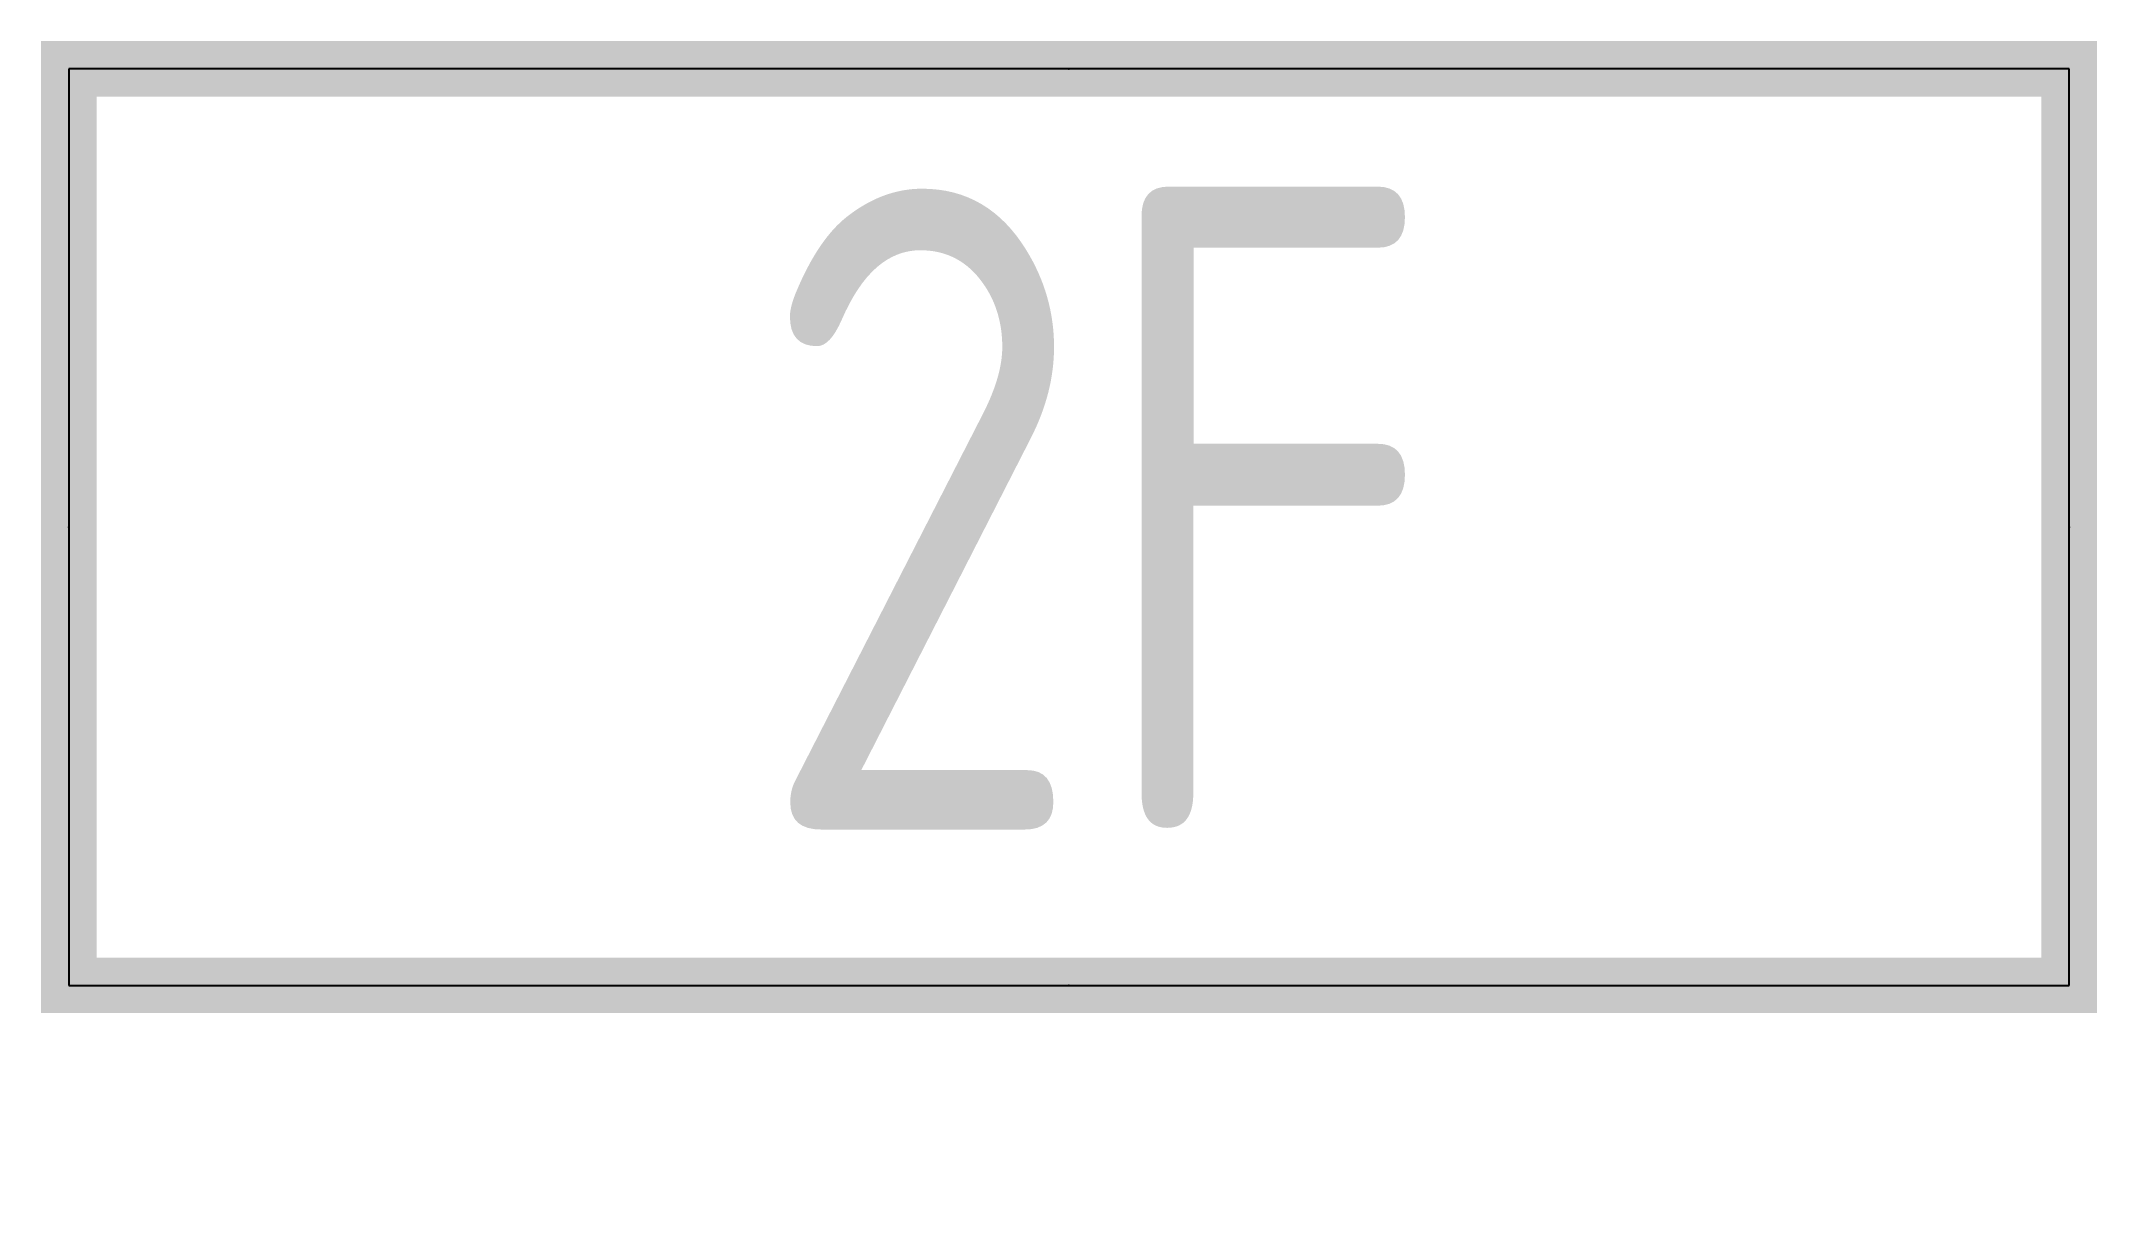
# Model space of a CAD drawing. Extents: x -0.74 to 0.74, y 0 to 0.83.
import ezdxf
from ezdxf.enums import TextEntityAlignment as Align

# ---------------------------------------------------------------- set-up
doc = ezdxf.new("R2010")
doc.units = 0
doc.header["$MEASUREMENT"] = 0
doc.styles.add('_TEL_DIM', font='TSSDENG', dxfattribs={"width": 0.6, "height": 6, "bigfont": '！！TSSDCHN'})
doc.styles.add('hztxt', font='TSSDENG', dxfattribs={"width": 0.7, "bigfont": 'TSSDCHN'})

msp = doc.modelspace()

# ---------------------------------------------------------------- linework, layer by layer
for p, q in [((0.72, 0.8138), (-0.72, 0.8138)), ((-0.72, 0.8138), (-0.72, 0.1538)), ((0.72, 0.1538), (0.72, 0.8138)), ((-0.72, 0.1538), (0.72, 0.1538))]:
    msp.add_line(p, q)
at = {"const_width": 0.04}
msp.add_lwpolyline([(-0.72, 0.8138), (-0.72, 0.1538), (0.72, 0.1538), (0.72, 0.8138), (-0.72, 0.8138), (-0.72, 0.1538)], dxfattribs=at)
at = {"linetype": 'ByBlock'}
for p in [(0, 0.8138), (-0.72, 0.4838), (0.72, 0.4838), (0, 0.1538)]:
    msp.add_point(p, dxfattribs=at)

# ---------------------------------------------------------------- texts
at = {"color": 7, "style": 'hztxt', "width": 0.8}
msp.add_text('2F', height=0.46154, dxfattribs=at).set_placement((-0.2261, 0.266))
at = {"color": 7, "linetype": 'ByBlock', "style": '_TEL_DIM', "flags": 1}
for tag, text in [('A', '楼层标志灯 偏100'), ('REMARK', '')]:
    msp.add_attdef(tag, text=text, height=0.0000154, dxfattribs=at).set_placement((0, 0), align=Align.MIDDLE_CENTER)

doc.saveas('drawing.dxf')
